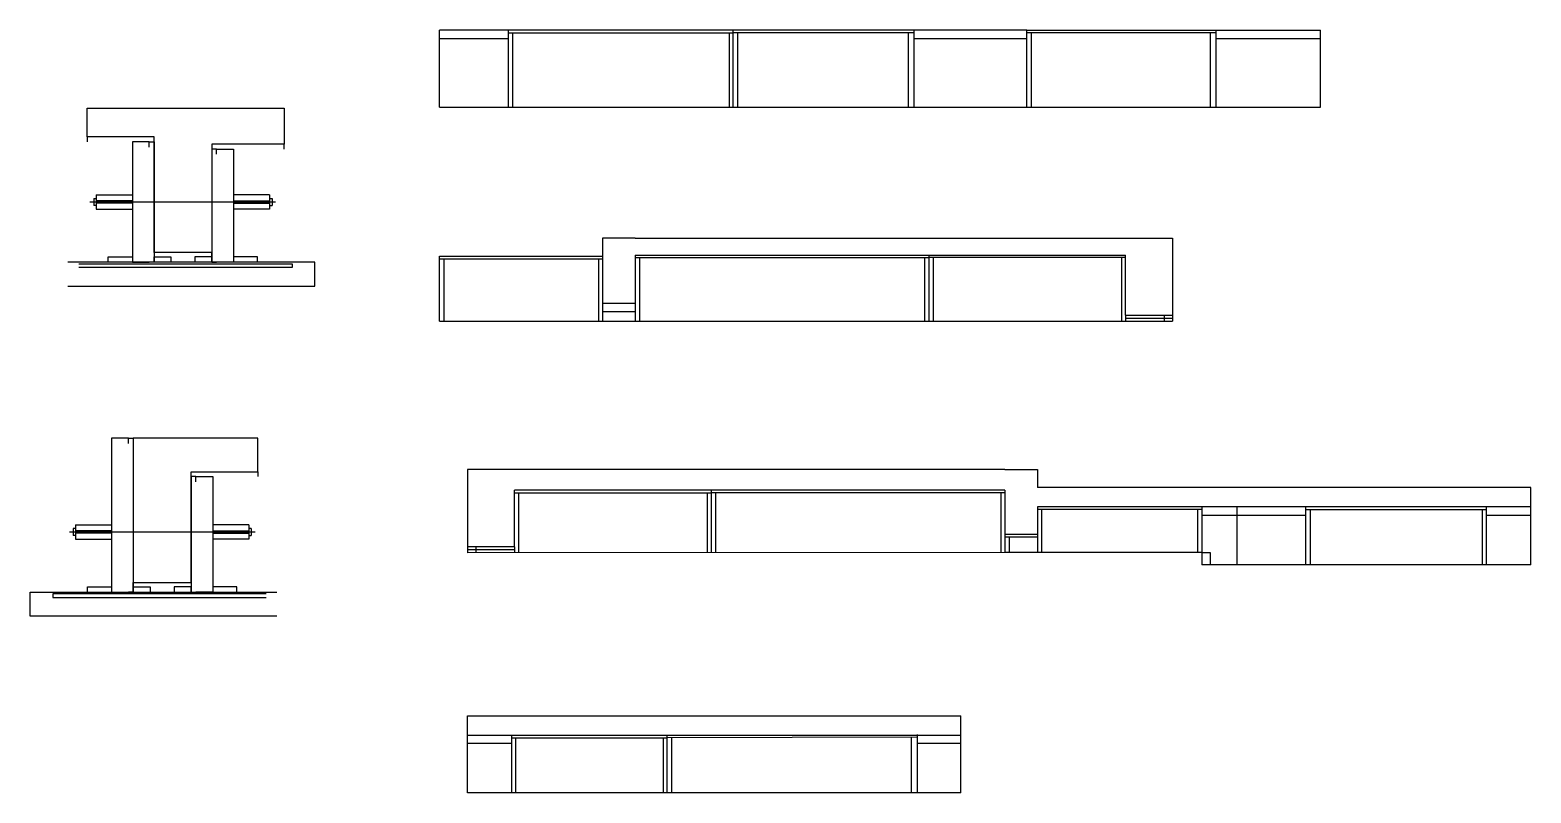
# Model space of a CAD drawing. Header units: metres. Extents: x 135 to 1382, y 15079 to 15713.
import ezdxf

# ---------------------------------------------------------------- set-up
doc = ezdxf.new("R2010")
doc.units = ezdxf.units.M
for name, color, linetype in [('barrote', 7, 'Continuous'), ('CONCRETO', 7, 'Continuous'), ('COTA', 7, 'Continuous'), ('Madeira', 7, 'Continuous'), ('Painéis', 7, 'Continuous'), ('SARR_2.2x7', 7, 'Continuous'), ('SARR_3.5x7', 7, 'Continuous'), ('SARR_EDITAR', 7, 'Continuous'), ('SCO-___-LAJ', 7, 'Continuous'), ('TENSOR', 7, 'Continuous')]:
    doc.layers.add(name, color=color, linetype=linetype)

msp = doc.modelspace()

# ---------------------------------------------------------------- linework, layer by layer
at = {"color": 7, "lineweight": 25}
for p, q in [((189.7, 15575.8), (189.7, 15563.8)), ((189.7, 15575.8), (219.7, 15575.8)), ((333.7, 15575.8), (303.7, 15575.8)), ((333.7, 15575.8), (333.7, 15563.8)), ((187.7, 15572.8), (187.7, 15566.8)), ((187.7, 15572.8), (189.7, 15572.8)), ((189.7, 15566.8), (187.7, 15566.8)), ((219.7, 15570.8), (189.7, 15570.8)), ((219.7, 15568.8), (189.7, 15568.8)), ((189.7, 15563.8), (219.7, 15563.8)), ((303.7, 15570.8), (333.7, 15570.8)), ((303.7, 15568.8), (333.7, 15568.8)), ((333.7, 15563.8), (303.7, 15563.8)), ((333.7, 15572.8), (335.7, 15572.8)), ((333.7, 15566.8), (335.7, 15566.8)), ((335.7, 15572.8), (335.7, 15566.8)), ((172.4, 15301.8), (172.4, 15289.8)), ((172.4, 15301.8), (202.4, 15301.8)), ((316.4, 15301.8), (286.4, 15301.8)), ((316.4, 15301.8), (316.4, 15289.8)), ((170.4, 15298.8), (170.4, 15292.8)), ((172.4, 15298.8), (170.4, 15298.8)), ((172.4, 15292.8), (170.4, 15292.8)), ((202.4, 15296.8), (172.4, 15296.8)), ((202.4, 15294.8), (172.4, 15294.8)), ((172.4, 15289.8), (202.4, 15289.8)), ((286.4, 15296.8), (316.4, 15296.8)), ((286.4, 15294.8), (316.4, 15294.8)), ((316.4, 15289.8), (286.4, 15289.8)), ((318.4, 15298.8), (316.4, 15298.8)), ((316.4, 15292.8), (318.4, 15292.8)), ((318.4, 15298.8), (318.4, 15292.8))]:
    msp.add_line(p, q, dxfattribs=at)
at = {"layer": 'barrote', "color": 7, "lineweight": 25}
for points in [[(166.2, 15499.8), (371.4, 15499.8), (371.4, 15519.8), (166.2, 15519.8)], [(339.8, 15225.8), (134.7, 15225.8), (134.7, 15245.8), (339.8, 15245.8)]]:
    msp.add_lwpolyline(points, dxfattribs=at)
at = {"layer": 'CONCRETO', "color": 7, "lineweight": 25}
for points in [[(182.1, 15623.8), (182.1, 15647.8), (345.7, 15647.8), (345.7, 15617.8), (285.7, 15617.8), (285.7, 15527.8), (237.7, 15527.8), (237.7, 15623.8)], [(324, 15345.8), (324, 15373.8), (220.4, 15373.8), (220.4, 15345.8), (220.4, 15345.8), (220.4, 15253.8), (268.4, 15253.8), (268.4, 15345.8)]]:
    msp.add_lwpolyline(points, dxfattribs=at)
at = {"layer": 'COTA', "color": 7, "lineweight": 25}
for p, q in [((637.4, 15539.8), (610.4, 15539.8)), ((610.4, 15539.8), (610.4, 15524.8)), ((637.4, 15539.8), (1083.9, 15539.8)), ((1083.9, 15539.8), (1083.9, 15475.8)), ((474.9, 15524.8), (474.9, 15524.8)), ((498.1, 15347.7), (498.1, 15283.6)), ((944.6, 15347.7), (498.1, 15347.7)), ((944.6, 15347.7), (971.6, 15347.6)), ((971.6, 15347.6), (971.6, 15332.6)), ((1381.6, 15332.6), (971.6, 15332.6)), ((1381.6, 15316.6), (1381.6, 15332.6)), ((498.1, 15127.1), (498.1, 15143.1)), ((498.1, 15143.1), (908.1, 15143.1)), ((908.1, 15127.1), (908.1, 15143.1))]:
    msp.add_line(p, q, dxfattribs=at)
at = {"layer": 'Madeira', "color": 7, "lineweight": 25}
for points in [[(233.7, 15615.4), (233.7, 15619.8), (219.7, 15619.8), (219.7, 15615.4)], [(233.7, 15619.8), (219.7, 15619.8), (219.7, 15519.8), (233.7, 15519.8)], [(289.7, 15609.4), (289.7, 15613.8), (303.7, 15613.8), (303.7, 15609.4)], [(289.7, 15613.8), (303.7, 15613.8), (303.7, 15519.8), (289.7, 15519.8)], [(199.7, 15519.8), (199.7, 15524.2), (219.7, 15524.2), (219.7, 15519.8)], [(237.7, 15519.8), (237.7, 15524.2), (251.7, 15524.2), (251.7, 15519.8)], [(285.7, 15519.8), (285.7, 15524.2), (271.7, 15524.2), (271.7, 15519.8)], [(323.7, 15519.8), (323.7, 15524.2), (303.7, 15524.2), (303.7, 15519.8)], [(216.4, 15369.4), (216.4, 15373.8), (202.4, 15373.8), (202.4, 15369.4)], [(216.4, 15373.8), (202.4, 15373.8), (202.4, 15245.8), (216.4, 15245.8)], [(272.4, 15337.4), (272.4, 15341.8), (286.4, 15341.8), (286.4, 15337.4)], [(272.4, 15341.8), (286.4, 15341.8), (286.4, 15245.8), (272.4, 15245.8)], [(182.4, 15245.8), (182.4, 15250.2), (202.4, 15250.2), (202.4, 15245.8)], [(220.4, 15245.8), (220.4, 15250.2), (234.4, 15250.2), (234.4, 15245.8)], [(268.4, 15245.8), (268.4, 15250.2), (254.4, 15250.2), (254.4, 15245.8)], [(306.4, 15245.8), (306.4, 15250.2), (286.4, 15250.2), (286.4, 15245.8)]]:
    msp.add_lwpolyline(points, dxfattribs=at)
at = {"layer": 'Painéis', "color": 7, "lineweight": 25}
for p, q in [((474.9, 15648.6), (474.9, 15712.6)), ((962.9, 15712.6), (474.9, 15712.6)), ((531.9, 15712.6), (531.9, 15712.6)), ((718.9, 15648.6), (718.9, 15712.6)), ((962.9, 15648.6), (962.9, 15712.6)), ((962.9, 15648.6), (962.9, 15712.6)), ((962.9, 15712.6), (1206.9, 15712.6)), ((1206.9, 15648.6), (1206.9, 15712.6)), ((474.9, 15648.6), (962.9, 15648.6)), ((962.9, 15648.6), (1206.9, 15648.6)), ((637.4, 15525.8), (637.4, 15470.8)), ((637.4, 15525.8), (1044.9, 15525.8)), ((881.4, 15525.8), (881.4, 15470.8)), ((1044.9, 15475.8), (1044.9, 15525.8)), ((474.9, 15524.8), (610.4, 15524.8)), ((474.9, 15470.8), (474.9, 15524.8)), ((610.4, 15524.8), (610.4, 15485.8)), ((610.4, 15485.8), (637.4, 15485.8)), ((1044.9, 15475.8), (1083.9, 15475.8)), ((1083.9, 15475.8), (1083.9, 15470.8)), ((474.9, 15470.8), (637.4, 15470.8)), ((637.4, 15470.8), (1083.9, 15470.8)), ((944.6, 15330.6), (537.1, 15330.6)), ((537.1, 15283.6), (537.1, 15330.6)), ((700.6, 15330.6), (700.6, 15278.7)), ((944.6, 15330.6), (944.6, 15278.7)), ((1381.6, 15316.6), (971.6, 15316.6)), ((971.6, 15316.6), (971.6, 15293.6)), ((1137.6, 15268.6), (1137.6, 15316.6)), ((1381.6, 15268.6), (1381.6, 15316.6)), ((971.6, 15293.6), (944.6, 15293.6)), ((498.1, 15283.6), (498.1, 15278.6)), ((537.1, 15283.6), (498.1, 15283.6)), ((944.6, 15278.7), (498.1, 15278.6)), ((1108.1, 15278.7), (944.6, 15278.7)), ((1108.1, 15278.7), (1108.1, 15268.6)), ((1381.6, 15268.6), (1108.1, 15268.6)), ((871.6, 15143.1), (871.6, 15143.1)), ((498.1, 15079.1), (498.1, 15127.1)), ((498.1, 15127.1), (908.1, 15127.1)), ((664.1, 15079.1), (664.1, 15127.1)), ((908.1, 15079.1), (908.1, 15127.1)), ((908.1, 15079.1), (498.1, 15079.1))]:
    msp.add_line(p, q, dxfattribs=at)
for points in [[(237.7, 15619.8), (237.7, 15623.8), (182.1, 15623.8), (182.1, 15619.8)], [(233.7, 15619.8), (237.7, 15619.8), (237.7, 15519.8), (233.7, 15519.8)], [(345.7, 15613.8), (345.7, 15617.8), (285.7, 15617.8), (285.7, 15613.8)], [(289.7, 15613.8), (285.7, 15613.8), (285.7, 15519.8), (289.7, 15519.8)], [(285.7, 15524.2), (285.7, 15527.8), (237.7, 15527.8), (237.7, 15524.2)], [(216.4, 15373.8), (220.4, 15373.8), (220.4, 15245.8), (216.4, 15245.8)], [(268.4, 15341.8), (268.4, 15345.8), (324, 15345.8), (324, 15341.8)], [(272.4, 15341.8), (268.4, 15341.8), (268.4, 15245.8), (272.4, 15245.8)], [(220.4, 15250.2), (220.4, 15253.8), (268.4, 15253.8), (268.4, 15250.2)]]:
    msp.add_lwpolyline(points, dxfattribs=at)
at = {"layer": 'SARR_2.2x7', "color": 7, "lineweight": 25}
for p, q in [((474.9, 15705.6), (531.9, 15705.6)), ((531.9, 15710.4), (718.9, 15710.4)), ((868.9, 15710.4), (718.9, 15710.4)), ((868.9, 15705.6), (962.9, 15705.6)), ((1119.9, 15710.4), (962.9, 15710.4)), ((1119.9, 15705.6), (1206.9, 15705.6)), ((474.9, 15522.6), (610.4, 15522.6)), ((637.4, 15523.6), (881.4, 15523.6)), ((1044.9, 15523.6), (881.4, 15523.6)), ((1044.9, 15523.6), (881.4, 15523.6)), ((610.4, 15478.8), (637.4, 15478.8)), ((1076.9, 15475.8), (1076.9, 15470.8)), ((537.1, 15328.4), (700.6, 15328.4)), ((944.6, 15328.4), (700.6, 15328.4)), ((1108.1, 15314.4), (971.6, 15314.4)), ((1194.6, 15314.4), (1344.6, 15314.4)), ((1194.6, 15309.6), (1108.1, 15309.6)), ((1381.6, 15309.6), (1344.6, 15309.6)), ((971.6, 15291.4), (944.6, 15291.4)), ((505.1, 15283.6), (505.1, 15278.6)), ((1108.1, 15278.7), (1115.1, 15278.7)), ((1115.1, 15278.7), (1115.1, 15268.6)), ((534.6, 15120.1), (498.1, 15120.1)), ((534.6, 15124.9), (664.1, 15124.9)), ((871.6, 15125.3), (664.1, 15124.9)), ((908.1, 15120.1), (871.6, 15120.1))]:
    msp.add_line(p, q, dxfattribs=at)
at = {"layer": 'SARR_3.5x7', "color": 7, "lineweight": 25}
for p, q in [((531.9, 15712.6), (531.9, 15648.6)), ((868.9, 15712.6), (868.9, 15648.6)), ((1119.9, 15712.6), (1119.9, 15648.6)), ((535.4, 15710.4), (535.4, 15648.6)), ((715.4, 15710.4), (715.4, 15648.6)), ((722.4, 15710.4), (722.4, 15648.6)), ((864.4, 15648.6), (864.4, 15710.4)), ((966.4, 15710.4), (966.4, 15648.6)), ((1115.4, 15648.6), (1115.4, 15710.4)), ((478.4, 15522.6), (478.4, 15470.8)), ((606.9, 15522.6), (606.9, 15470.8)), ((610.4, 15522.6), (610.4, 15470.8)), ((640.9, 15523.6), (640.9, 15470.8)), ((877.9, 15523.6), (877.9, 15470.8)), ((884.9, 15523.6), (884.9, 15470.8)), ((1041.4, 15523.6), (1041.4, 15470.8)), ((540.6, 15328.4), (540.6, 15278.6)), ((697.1, 15328.4), (697.1, 15278.6)), ((704.1, 15328.4), (704.1, 15278.6)), ((941.1, 15328.4), (941.1, 15278.6)), ((971.6, 15314.4), (971.6, 15278.7)), ((975.1, 15314.4), (975.1, 15278.7)), ((1104.6, 15314.4), (1104.6, 15278.7)), ((1108.1, 15316.6), (1108.1, 15278.7)), ((1194.6, 15268.6), (1194.6, 15316.6)), ((1198.1, 15314.4), (1198.1, 15268.6)), ((1341.1, 15314.4), (1341.1, 15268.6)), ((1344.6, 15268.6), (1344.6, 15316.6)), ((948.1, 15291.4), (948.1, 15278.7)), ((534.6, 15127.1), (534.6, 15079.1)), ((871.6, 15127.5), (871.6, 15079.5)), ((538.1, 15124.9), (538.1, 15079.1)), ((660.6, 15124.9), (660.6, 15079.1)), ((667.6, 15124.9), (667.6, 15079.1)), ((867.1, 15079.5), (867.1, 15125.3))]:
    msp.add_line(p, q, dxfattribs=at)
at = {"layer": 'SARR_EDITAR', "color": 7, "lineweight": 25}
for p, q in [((1044.9, 15475.8), (1044.9, 15470.8)), ((1044.9, 15473.3), (1083.9, 15473.3)), ((537.1, 15281.1), (498.1, 15281.1)), ((537.1, 15283.6), (537.1, 15278.6))]:
    msp.add_line(p, q, dxfattribs=at)
at = {"layer": 'SCO-___-LAJ', "color": 7, "lineweight": 25}
for points in [[(175.2, 15518.5), (352.5, 15518.5), (352.5, 15515.3), (175.2, 15515.3)], [(330.8, 15244.5), (153.5, 15244.5), (153.5, 15241.3), (330.8, 15241.3)]]:
    msp.add_lwpolyline(points, dxfattribs=at)
at = {"layer": 'TENSOR', "color": 7, "lineweight": 25}
for p, q in [((338.7, 15569.8), (184.4, 15569.8)), ((167.4, 15295.8), (321.7, 15295.8))]:
    msp.add_line(p, q, dxfattribs=at)

doc.saveas('drawing.dxf')
